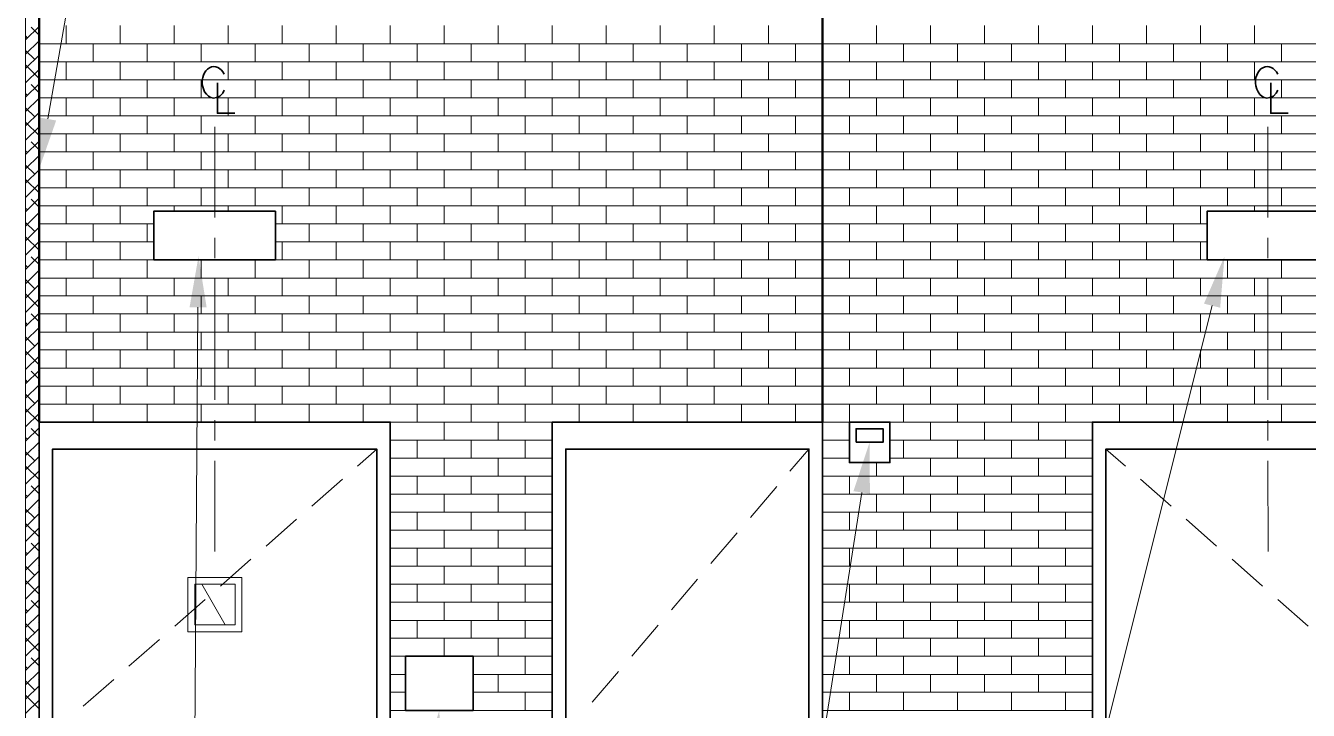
# Model space of a CAD drawing. Header units: inches. Extents: x 5 to 516, y -193 to 129.
# Drawn here: x 100.81 to 116.64, y -61.51 to -53.06 of the extents above; entities that cross this region are included whole.
import ezdxf

# ---------------------------------------------------------------- set-up
doc = ezdxf.new("R2010")
doc.units = ezdxf.units.IN
doc.header["$MEASUREMENT"] = 0
doc.layers.add('PDF4_Geometry', color=7, linetype='Continuous')
doc.layers.add('PDF4_Solid Fills', color=7, linetype='Continuous')

msp = doc.modelspace()

# ---------------------------------------------------------------- linework, layer by layer
at = {"layer": 'PDF4_Geometry', "lineweight": 15}
for points in [[(101.0820883, -54.2096474), (102.9287552, -43.6796469), (103.5654218, -43.6796469)], [(101.3087559, -53.2829844), (101.3087559, -53.0596511)], [(101.9754226, -53.2829844), (101.9754226, -53.0596511)], [(102.6420893, -53.2829844), (102.6420893, -53.0596511)], [(103.3087561, -53.2829844), (103.3087561, -53.0596511)], [(103.9754228, -53.2829844), (103.9754228, -53.0596511)], [(104.6420895, -53.2829844), (104.6420895, -53.0596511)], [(105.3087562, -53.2829844), (105.3087562, -53.0596511)], [(105.9754229, -53.2829844), (105.9754229, -53.0596511)], [(106.6420897, -53.2829844), (106.6420897, -53.0596511)], [(107.3087564, -53.2829844), (107.3087564, -53.0596511)], [(107.9754231, -53.2829844), (107.9754231, -53.0596511)], [(108.6420898, -53.2829844), (108.6420898, -53.0596511)], [(109.3087565, -53.2829844), (109.3087565, -53.0596511)], [(109.9754233, -53.2829844), (109.9754233, -53.0596511)], [(110.64209, -53.2829844), (110.64209, -53.0596511)], [(111.3087567, -53.2829844), (111.3087567, -53.0596511)], [(111.9754234, -53.2829844), (111.9754234, -53.0596511)], [(112.6420901, -53.2829844), (112.6420901, -53.0596511)], [(113.3087569, -53.2829844), (113.3087569, -53.0596511)], [(113.9754236, -53.2829844), (113.9754236, -53.0596511)], [(114.6420903, -53.2829844), (114.6420903, -53.0596511)], [(115.308757, -53.2829844), (115.308757, -53.0596511)], [(115.9754237, -53.2829844), (115.9754237, -53.0596511)], [(125.6454244, -53.2829844), (110.64209, -53.2829844), (100.9754225, -53.2829844)], [(101.6420893, -53.5063121), (101.6420893, -53.2829787)], [(102.308756, -53.5063121), (102.308756, -53.2829787)], [(102.9754227, -53.5063121), (102.9754227, -53.2829787)], [(103.6420894, -53.5063121), (103.6420894, -53.2829787)], [(104.3087561, -53.5063121), (104.3087561, -53.2829787)], [(104.9754229, -53.5063121), (104.9754229, -53.2829787)], [(105.6420896, -53.5063121), (105.6420896, -53.2829787)], [(106.3087563, -53.5063121), (106.3087563, -53.2829787)], [(106.975423, -53.5063121), (106.975423, -53.2829787)], [(107.6420897, -53.5063121), (107.6420897, -53.2829787)], [(108.3087565, -53.5063121), (108.3087565, -53.2829787)], [(108.9754232, -53.5063121), (108.9754232, -53.2829787)], [(109.6420899, -53.5063121), (109.6420899, -53.2829787)], [(110.3087566, -53.5063121), (110.3087566, -53.2829787)], [(110.9754233, -53.5063121), (110.9754233, -53.2829787)], [(111.6420901, -53.5063121), (111.6420901, -53.2829787)], [(112.3087568, -53.5063121), (112.3087568, -53.2829787)], [(112.9754235, -53.5063121), (112.9754235, -53.2829787)], [(113.6420902, -53.5063121), (113.6420902, -53.2829787)], [(114.3087569, -53.5063121), (114.3087569, -53.2829787)], [(114.9754237, -53.5063121), (114.9754237, -53.2829787)], [(115.6420904, -53.5063121), (115.6420904, -53.2829787)], [(116.3087571, -53.5063121), (116.3087571, -53.2829787)], [(125.6454244, -53.5063121), (110.64209, -53.5063121), (100.9754225, -53.5063121)], [(101.3087559, -53.7263167), (101.3087559, -53.5063167)], [(101.9754226, -53.7263167), (101.9754226, -53.5063167)], [(102.6420893, -53.7263167), (102.6420893, -53.5063167)], [(103.3087561, -53.7263167), (103.3087561, -53.5063167)], [(103.9754228, -53.7263167), (103.9754228, -53.5063167)], [(104.6420895, -53.7263167), (104.6420895, -53.5063167)], [(105.3087562, -53.7263167), (105.3087562, -53.5063167)], [(105.9754229, -53.7263167), (105.9754229, -53.5063167)], [(106.6420897, -53.7263167), (106.6420897, -53.5063167)], [(107.3087564, -53.7263167), (107.3087564, -53.5063167)], [(107.9754231, -53.7263167), (107.9754231, -53.5063167)], [(108.6420898, -53.7263167), (108.6420898, -53.5063167)], [(109.3087565, -53.7263167), (109.3087565, -53.5063167)], [(109.9754233, -53.7263167), (109.9754233, -53.5063167)], [(110.64209, -53.7263167), (110.64209, -53.5063167)], [(111.3087567, -53.7263167), (111.3087567, -53.5063167)], [(111.9754234, -53.7263167), (111.9754234, -53.5063167)], [(112.6420901, -53.7263167), (112.6420901, -53.5063167)], [(113.3087569, -53.7263167), (113.3087569, -53.5063167)], [(113.9754236, -53.7263167), (113.9754236, -53.5063167)], [(114.6420903, -53.7263167), (114.6420903, -53.5063167)], [(115.308757, -53.7263167), (115.308757, -53.5063167)], [(115.9754237, -53.7263167), (115.9754237, -53.5063167)], [(125.6454244, -53.7263167), (110.64209, -53.7263167), (100.9754225, -53.7263167)], [(101.6420893, -53.9496511), (101.6420893, -53.7263178)], [(102.308756, -53.9496511), (102.308756, -53.7263178)], [(102.9754227, -53.9496511), (102.9754227, -53.7263178)], [(103.6420894, -53.9496511), (103.6420894, -53.7263178)], [(104.3087561, -53.9496511), (104.3087561, -53.7263178)], [(104.9754229, -53.9496511), (104.9754229, -53.7263178)], [(105.6420896, -53.9496511), (105.6420896, -53.7263178)], [(106.3087563, -53.9496511), (106.3087563, -53.7263178)], [(106.975423, -53.9496511), (106.975423, -53.7263178)], [(107.6420897, -53.9496511), (107.6420897, -53.7263178)], [(108.3087565, -53.9496511), (108.3087565, -53.7263178)], [(108.9754232, -53.9496511), (108.9754232, -53.7263178)], [(109.6420899, -53.9496511), (109.6420899, -53.7263178)], [(110.3087566, -53.9496511), (110.3087566, -53.7263178)], [(110.9754233, -53.9496511), (110.9754233, -53.7263178)], [(111.6420901, -53.9496511), (111.6420901, -53.7263178)], [(112.3087568, -53.9496511), (112.3087568, -53.7263178)], [(112.9754235, -53.9496511), (112.9754235, -53.7263178)], [(113.6420902, -53.9496511), (113.6420902, -53.7263178)], [(114.3087569, -53.9496511), (114.3087569, -53.7263178)], [(114.9754237, -53.9496511), (114.9754237, -53.7263178)], [(115.6420904, -53.9496511), (115.6420904, -53.7263178)], [(116.3087571, -53.9496511), (116.3087571, -53.7263178)], [(125.6454244, -53.9496511), (110.64209, -53.9496511), (100.9754225, -53.9496511)], [(101.3087559, -54.1729788), (101.3087559, -53.9496454)], [(101.9754226, -54.1729788), (101.9754226, -53.9496454)], [(102.6420893, -54.1729788), (102.6420893, -53.9496454)], [(103.3087561, -54.1729788), (103.3087561, -53.9496454)], [(103.9754228, -54.1729788), (103.9754228, -53.9496454)], [(104.6420895, -54.1729788), (104.6420895, -53.9496454)], [(105.3087562, -54.1729788), (105.3087562, -53.9496454)], [(105.9754229, -54.1729788), (105.9754229, -53.9496454)], [(106.6420897, -54.1729788), (106.6420897, -53.9496454)], [(107.3087564, -54.1729788), (107.3087564, -53.9496454)], [(107.9754231, -54.1729788), (107.9754231, -53.9496454)], [(108.6420898, -54.1729788), (108.6420898, -53.9496454)], [(109.3087565, -54.1729788), (109.3087565, -53.9496454)], [(109.9754233, -54.1729788), (109.9754233, -53.9496454)], [(110.64209, -54.1729788), (110.64209, -53.9496454)], [(111.3087567, -54.1729788), (111.3087567, -53.9496454)], [(111.9754234, -54.1729788), (111.9754234, -53.9496454)], [(112.6420901, -54.1729788), (112.6420901, -53.9496454)], [(113.3087569, -54.1729788), (113.3087569, -53.9496454)], [(113.9754236, -54.1729788), (113.9754236, -53.9496454)], [(114.6420903, -54.1729788), (114.6420903, -53.9496454)], [(115.308757, -54.1729788), (115.308757, -53.9496454)], [(115.9754237, -54.1729788), (115.9754237, -53.9496454)], [(125.6454244, -54.1729788), (110.64209, -54.1729788), (100.9754225, -54.1729788)], [(101.6420893, -54.3929834), (101.6420893, -54.1729834)], [(102.308756, -54.3929834), (102.308756, -54.1729834)], [(102.9754227, -54.3929834), (102.9754227, -54.1729834)], [(103.6420894, -54.3929834), (103.6420894, -54.1729834)], [(104.3087561, -54.3929834), (104.3087561, -54.1729834)], [(104.9754229, -54.3929834), (104.9754229, -54.1729834)], [(105.6420896, -54.3929834), (105.6420896, -54.1729834)], [(106.3087563, -54.3929834), (106.3087563, -54.1729834)], [(106.975423, -54.3929834), (106.975423, -54.1729834)], [(107.6420897, -54.3929834), (107.6420897, -54.1729834)], [(108.3087565, -54.3929834), (108.3087565, -54.1729834)], [(108.9754232, -54.3929834), (108.9754232, -54.1729834)], [(109.6420899, -54.3929834), (109.6420899, -54.1729834)], [(110.3087566, -54.3929834), (110.3087566, -54.1729834)], [(110.9754233, -54.3929834), (110.9754233, -54.1729834)], [(111.6420901, -54.3929834), (111.6420901, -54.1729834)], [(112.3087568, -54.3929834), (112.3087568, -54.1729834)], [(112.9754235, -54.3929834), (112.9754235, -54.1729834)], [(113.6420902, -54.3929834), (113.6420902, -54.1729834)], [(114.3087569, -54.3929834), (114.3087569, -54.1729834)], [(114.9754237, -54.3929834), (114.9754237, -54.1729834)], [(115.6420904, -54.3929834), (115.6420904, -54.1729834)], [(116.3087571, -54.3929834), (116.3087571, -54.1729834)], [(125.6454244, -54.3929834), (110.64209, -54.3929834), (100.9754225, -54.3929834)], [(101.3087559, -54.6163179), (101.3087559, -54.3929845)], [(101.9754226, -54.6163179), (101.9754226, -54.3929845)], [(102.6420893, -54.6163179), (102.6420893, -54.3929845)], [(103.1420894, -54.3063135), (103.1420894, -55.4263136)], [(103.3087561, -54.6163179), (103.3087561, -54.3929845)], [(103.9754228, -54.6163179), (103.9754228, -54.3929845)], [(104.6420895, -54.6163179), (104.6420895, -54.3929845)], [(105.3087562, -54.6163179), (105.3087562, -54.3929845)], [(105.9754229, -54.6163179), (105.9754229, -54.3929845)], [(106.6420897, -54.6163179), (106.6420897, -54.3929845)], [(107.3087564, -54.6163179), (107.3087564, -54.3929845)], [(107.9754231, -54.6163179), (107.9754231, -54.3929845)], [(108.6420898, -54.6163179), (108.6420898, -54.3929845)], [(109.3087565, -54.6163179), (109.3087565, -54.3929845)], [(109.9754233, -54.6163179), (109.9754233, -54.3929845)], [(110.64209, -54.6163179), (110.64209, -54.3929845)], [(111.3087567, -54.6163179), (111.3087567, -54.3929845)], [(111.9754234, -54.6163179), (111.9754234, -54.3929845)], [(112.6420901, -54.6163179), (112.6420901, -54.3929845)], [(113.3087569, -54.6163179), (113.3087569, -54.3929845)], [(113.9754236, -54.6163179), (113.9754236, -54.3929845)], [(114.6420903, -54.6163179), (114.6420903, -54.3929845)], [(115.308757, -54.6163179), (115.308757, -54.3929845)], [(115.9754237, -54.6163179), (115.9754237, -54.3929845)], [(116.1420904, -54.3063135), (116.1420904, -55.4263136)], [(125.6454244, -54.6163179), (110.64209, -54.6163179), (100.9754225, -54.6163179)], [(101.6420893, -54.8396455), (101.6420893, -54.6163122)], [(102.308756, -54.8396455), (102.308756, -54.6163122)], [(102.9754227, -54.8396455), (102.9754227, -54.6163122)], [(103.6420894, -54.8396455), (103.6420894, -54.6163122)], [(104.3087561, -54.8396455), (104.3087561, -54.6163122)], [(104.9754229, -54.8396455), (104.9754229, -54.6163122)], [(105.6420896, -54.8396455), (105.6420896, -54.6163122)], [(106.3087563, -54.8396455), (106.3087563, -54.6163122)], [(106.975423, -54.8396455), (106.975423, -54.6163122)], [(107.6420897, -54.8396455), (107.6420897, -54.6163122)], [(108.3087565, -54.8396455), (108.3087565, -54.6163122)], [(108.9754232, -54.8396455), (108.9754232, -54.6163122)], [(109.6420899, -54.8396455), (109.6420899, -54.6163122)], [(110.3087566, -54.8396455), (110.3087566, -54.6163122)], [(110.9754233, -54.8396455), (110.9754233, -54.6163122)], [(111.6420901, -54.8396455), (111.6420901, -54.6163122)], [(112.3087568, -54.8396455), (112.3087568, -54.6163122)], [(112.9754235, -54.8396455), (112.9754235, -54.6163122)], [(113.6420902, -54.8396455), (113.6420902, -54.6163122)], [(114.3087569, -54.8396455), (114.3087569, -54.6163122)], [(114.9754237, -54.8396455), (114.9754237, -54.6163122)], [(115.6420904, -54.8396455), (115.6420904, -54.6163122)], [(116.3087571, -54.8396455), (116.3087571, -54.6163122)], [(125.6454244, -54.8396455), (110.64209, -54.8396455), (100.9754225, -54.8396455)], [(101.3087559, -55.0596501), (101.3087559, -54.8396501)], [(101.9754226, -55.0596501), (101.9754226, -54.8396501)], [(102.6420893, -55.0596501), (102.6420893, -54.8396501)], [(103.3087561, -55.0596501), (103.3087561, -54.8396501)], [(103.9754228, -55.0596501), (103.9754228, -54.8396501)], [(104.6420895, -55.0596501), (104.6420895, -54.8396501)], [(105.3087562, -55.0596501), (105.3087562, -54.8396501)], [(105.9754229, -55.0596501), (105.9754229, -54.8396501)], [(106.6420897, -55.0596501), (106.6420897, -54.8396501)], [(107.3087564, -55.0596501), (107.3087564, -54.8396501)], [(107.9754231, -55.0596501), (107.9754231, -54.8396501)], [(108.6420898, -55.0596501), (108.6420898, -54.8396501)], [(109.3087565, -55.0596501), (109.3087565, -54.8396501)], [(109.9754233, -55.0596501), (109.9754233, -54.8396501)], [(110.64209, -55.0596501), (110.64209, -54.8396501)], [(111.3087567, -55.0596501), (111.3087567, -54.8396501)], [(111.9754234, -55.0596501), (111.9754234, -54.8396501)], [(112.6420901, -55.0596501), (112.6420901, -54.8396501)], [(113.3087569, -55.0596501), (113.3087569, -54.8396501)], [(113.9754236, -55.0596501), (113.9754236, -54.8396501)], [(114.6420903, -55.0596501), (114.6420903, -54.8396501)], [(115.308757, -55.0596501), (115.308757, -54.8396501)], [(115.9754237, -55.0596501), (115.9754237, -54.8396501)], [(125.6454244, -55.0596501), (110.64209, -55.0596501), (100.9754225, -55.0596501)], [(101.6420893, -55.2829846), (101.6420893, -55.0596512)], [(102.308756, -55.2829846), (102.308756, -55.0596512)], [(102.9754227, -55.2829846), (102.9754227, -55.0596512)], [(103.6420894, -55.2829846), (103.6420894, -55.0596512)], [(104.3087561, -55.2829846), (104.3087561, -55.0596512)], [(104.9754229, -55.2829846), (104.9754229, -55.0596512)], [(105.6420896, -55.2829846), (105.6420896, -55.0596512)], [(106.3087563, -55.2829846), (106.3087563, -55.0596512)], [(106.975423, -55.2829846), (106.975423, -55.0596512)], [(107.6420897, -55.2829846), (107.6420897, -55.0596512)], [(108.3087565, -55.2829846), (108.3087565, -55.0596512)], [(108.9754232, -55.2829846), (108.9754232, -55.0596512)], [(109.6420899, -55.2829846), (109.6420899, -55.0596512)], [(110.3087566, -55.2829846), (110.3087566, -55.0596512)], [(110.9754233, -55.2829846), (110.9754233, -55.0596512)], [(111.6420901, -55.2829846), (111.6420901, -55.0596512)], [(112.3087568, -55.2829846), (112.3087568, -55.0596512)], [(112.9754235, -55.2829846), (112.9754235, -55.0596512)], [(113.6420902, -55.2829846), (113.6420902, -55.0596512)], [(114.3087569, -55.2829846), (114.3087569, -55.0596512)], [(114.9754237, -55.2829846), (114.9754237, -55.0596512)], [(115.6420904, -55.2829846), (115.6420904, -55.0596512)], [(116.3087571, -55.2829846), (116.3087571, -55.0596512)], [(125.6454244, -55.2829846), (110.64209, -55.2829846), (100.9754225, -55.2829846)], [(101.3087559, -55.5063122), (101.3087559, -55.2829789)], [(101.9754226, -55.5063122), (101.9754226, -55.2829789)], [(102.6420893, -55.346312), (102.6420893, -55.2829786)], [(103.3087561, -55.346312), (103.3087561, -55.2829786)], [(103.9754228, -55.5063122), (103.9754228, -55.2829789)], [(104.6420895, -55.5063122), (104.6420895, -55.2829789)], [(105.3087562, -55.5063122), (105.3087562, -55.2829789)], [(105.9754229, -55.5063122), (105.9754229, -55.2829789)], [(106.6420897, -55.5063122), (106.6420897, -55.2829789)], [(107.3087564, -55.5063122), (107.3087564, -55.2829789)], [(107.9754231, -55.5063122), (107.9754231, -55.2829789)], [(108.6420898, -55.5063122), (108.6420898, -55.2829789)], [(109.3087565, -55.5063122), (109.3087565, -55.2829789)], [(109.9754233, -55.5063122), (109.9754233, -55.2829789)], [(110.64209, -55.5063122), (110.64209, -55.2829789)], [(111.3087567, -55.5063122), (111.3087567, -55.2829789)], [(111.9754234, -55.5063122), (111.9754234, -55.2829789)], [(112.6420901, -55.5063122), (112.6420901, -55.2829789)], [(113.3087569, -55.5063122), (113.3087569, -55.2829789)], [(113.9754236, -55.5063122), (113.9754236, -55.2829789)], [(114.6420903, -55.5063122), (114.6420903, -55.2829789)], [(115.308757, -55.5063122), (115.308757, -55.2829789)], [(115.9754237, -55.346312), (115.9754237, -55.2829786)], [(100.9754225, -55.5063122), (102.3920893, -55.5063122)], [(101.6420893, -55.7263169), (101.6420893, -55.5063168)], [(102.308756, -55.7263169), (102.308756, -55.5063168)], [(103.8920894, -55.5063122), (110.64209, -55.5063122), (115.3920904, -55.5063122)], [(104.3087561, -55.7263169), (104.3087561, -55.5063168)], [(104.9754229, -55.7263169), (104.9754229, -55.5063168)], [(105.6420896, -55.7263169), (105.6420896, -55.5063168)], [(106.3087563, -55.7263169), (106.3087563, -55.5063168)], [(106.975423, -55.7263169), (106.975423, -55.5063168)], [(107.6420897, -55.7263169), (107.6420897, -55.5063168)], [(108.3087565, -55.7263169), (108.3087565, -55.5063168)], [(108.9754232, -55.7263169), (108.9754232, -55.5063168)], [(109.6420899, -55.7263169), (109.6420899, -55.5063168)], [(110.3087566, -55.7263169), (110.3087566, -55.5063168)], [(110.9754233, -55.7263169), (110.9754233, -55.5063168)], [(111.6420901, -55.7263169), (111.6420901, -55.5063168)], [(112.3087568, -55.7263169), (112.3087568, -55.5063168)], [(112.9754235, -55.7263169), (112.9754235, -55.5063168)], [(113.6420902, -55.7263169), (113.6420902, -55.5063168)], [(114.3087569, -55.7263169), (114.3087569, -55.5063168)], [(114.9754237, -55.7263169), (114.9754237, -55.5063168)], [(100.9754225, -55.7263169), (102.3920893, -55.7263169)], [(101.3087559, -55.9496513), (101.3087559, -55.726318)], [(101.9754226, -55.9496513), (101.9754226, -55.726318)], [(103.1420894, -55.6763155), (103.1420894, -55.9263155)], [(103.8920894, -55.7263169), (110.64209, -55.7263169), (115.3920904, -55.7263169)], [(103.9754228, -55.9496513), (103.9754228, -55.726318)], [(104.6420895, -55.9496513), (104.6420895, -55.726318)], [(105.3087562, -55.9496513), (105.3087562, -55.726318)], [(105.9754229, -55.9496513), (105.9754229, -55.726318)], [(106.6420897, -55.9496513), (106.6420897, -55.726318)], [(107.3087564, -55.9496513), (107.3087564, -55.726318)], [(107.9754231, -55.9496513), (107.9754231, -55.726318)], [(108.6420898, -55.9496513), (108.6420898, -55.726318)], [(109.3087565, -55.9496513), (109.3087565, -55.726318)], [(109.9754233, -55.9496513), (109.9754233, -55.726318)], [(110.64209, -55.9496513), (110.64209, -55.726318)], [(111.3087567, -55.9496513), (111.3087567, -55.726318)], [(111.9754234, -55.9496513), (111.9754234, -55.726318)], [(112.6420901, -55.9496513), (112.6420901, -55.726318)], [(113.3087569, -55.9496513), (113.3087569, -55.726318)], [(113.9754236, -55.9496513), (113.9754236, -55.726318)], [(114.6420903, -55.9496513), (114.6420903, -55.726318)], [(115.308757, -55.9496513), (115.308757, -55.726318)], [(116.1420904, -55.6763155), (116.1420904, -55.9263155)], [(100.9754225, -55.9496513), (102.3920893, -55.9496513)], [(101.6420893, -56.172979), (101.6420893, -55.9496456)], [(102.308756, -56.172979), (102.308756, -55.9496456)], [(102.9754227, -56.172979), (102.9754227, -55.9496456)], [(103.6420894, -56.172979), (103.6420894, -55.9496456)], [(103.8920894, -55.9496513), (110.64209, -55.9496513), (115.3920904, -55.9496513)], [(104.3087561, -56.172979), (104.3087561, -55.9496456)], [(104.9754229, -56.172979), (104.9754229, -55.9496456)], [(105.6420896, -56.172979), (105.6420896, -55.9496456)], [(106.3087563, -56.172979), (106.3087563, -55.9496456)], [(106.975423, -56.172979), (106.975423, -55.9496456)], [(107.6420897, -56.172979), (107.6420897, -55.9496456)], [(108.3087565, -56.172979), (108.3087565, -55.9496456)], [(108.9754232, -56.172979), (108.9754232, -55.9496456)], [(109.6420899, -56.172979), (109.6420899, -55.9496456)], [(110.3087566, -56.172979), (110.3087566, -55.9496456)], [(110.9754233, -56.172979), (110.9754233, -55.9496456)], [(111.6420901, -56.172979), (111.6420901, -55.9496456)], [(112.3087568, -56.172979), (112.3087568, -55.9496456)], [(112.9754235, -56.172979), (112.9754235, -55.9496456)], [(113.6420902, -56.172979), (113.6420902, -55.9496456)], [(114.3087569, -56.172979), (114.3087569, -55.9496456)], [(114.9754237, -56.172979), (114.9754237, -55.9496456)], [(115.6420904, -56.172979), (115.6420904, -55.9496456)], [(116.3087571, -56.172979), (116.3087571, -55.9496456)], [(125.6454244, -56.172979), (110.64209, -56.172979), (100.9754225, -56.172979)], [(101.3087559, -56.3929836), (101.3087559, -56.1729836)], [(101.9754226, -56.3929836), (101.9754226, -56.1729836)], [(102.6420893, -56.3929836), (102.6420893, -56.1729836)], [(103.1420894, -56.1763155), (103.1420894, -57.6763157)], [(103.3087561, -56.3929836), (103.3087561, -56.1729836)], [(103.9754228, -56.3929836), (103.9754228, -56.1729836)], [(104.6420895, -56.3929836), (104.6420895, -56.1729836)], [(105.3087562, -56.3929836), (105.3087562, -56.1729836)], [(105.9754229, -56.3929836), (105.9754229, -56.1729836)], [(106.6420897, -56.3929836), (106.6420897, -56.1729836)], [(107.3087564, -56.3929836), (107.3087564, -56.1729836)], [(107.9754231, -56.3929836), (107.9754231, -56.1729836)], [(108.6420898, -56.3929836), (108.6420898, -56.1729836)], [(109.3087565, -56.3929836), (109.3087565, -56.1729836)], [(109.9754233, -56.3929836), (109.9754233, -56.1729836)], [(110.64209, -56.3929836), (110.64209, -56.1729836)], [(111.3087567, -56.3929836), (111.3087567, -56.1729836)], [(111.9754234, -56.3929836), (111.9754234, -56.1729836)], [(112.6420901, -56.3929836), (112.6420901, -56.1729836)], [(113.3087569, -56.3929836), (113.3087569, -56.1729836)], [(113.9754236, -56.3929836), (113.9754236, -56.1729836)], [(114.6420903, -56.3929836), (114.6420903, -56.1729836)], [(115.308757, -56.3929836), (115.308757, -56.1729836)], [(115.9754237, -56.3929836), (115.9754237, -56.1729836)], [(116.1420904, -56.1763155), (116.1420904, -57.6763157)], [(125.6454244, -56.3929836), (110.64209, -56.3929836), (100.9754225, -56.3929836)], [(101.6420893, -56.616318), (101.6420893, -56.3929847)], [(102.308756, -56.616318), (102.308756, -56.3929847)], [(102.9754227, -56.616318), (102.9754227, -56.3929847)], [(103.6420894, -56.616318), (103.6420894, -56.3929847)], [(104.3087561, -56.616318), (104.3087561, -56.3929847)], [(104.9754229, -56.616318), (104.9754229, -56.3929847)], [(105.6420896, -56.616318), (105.6420896, -56.3929847)], [(106.3087563, -56.616318), (106.3087563, -56.3929847)], [(106.975423, -56.616318), (106.975423, -56.3929847)], [(107.6420897, -56.616318), (107.6420897, -56.3929847)], [(108.3087565, -56.616318), (108.3087565, -56.3929847)], [(108.9754232, -56.616318), (108.9754232, -56.3929847)], [(109.6420899, -56.616318), (109.6420899, -56.3929847)], [(110.3087566, -56.616318), (110.3087566, -56.3929847)], [(110.9754233, -56.616318), (110.9754233, -56.3929847)], [(111.6420901, -56.616318), (111.6420901, -56.3929847)], [(115.4520913, -56.5129787), (112.9254244, -66.6096465), (112.2587577, -66.6096465)], [(112.3087568, -56.616318), (112.3087568, -56.3929847)], [(112.9754235, -56.616318), (112.9754235, -56.3929847)], [(113.6420902, -56.616318), (113.6420902, -56.3929847)], [(114.3087569, -56.616318), (114.3087569, -56.3929847)], [(114.9754237, -56.616318), (114.9754237, -56.3929847)], [(115.6420904, -56.616318), (115.6420904, -56.3929847)], [(116.3087571, -56.616318), (116.3087571, -56.3929847)], [(125.6454244, -56.616318), (110.64209, -56.616318), (100.9754225, -56.616318)], [(101.3087559, -56.8396457), (101.3087559, -56.6163123)], [(101.9754226, -56.8396457), (101.9754226, -56.6163123)], [(102.9354243, -56.5329847), (102.8654243, -66.6096524), (102.1987576, -66.6096524)], [(102.6420893, -56.8396457), (102.6420893, -56.6163123)], [(103.3087561, -56.8396457), (103.3087561, -56.6163123)], [(103.9754228, -56.8396457), (103.9754228, -56.6163123)], [(104.6420895, -56.8396457), (104.6420895, -56.6163123)], [(105.3087562, -56.8396457), (105.3087562, -56.6163123)], [(105.9754229, -56.8396457), (105.9754229, -56.6163123)], [(106.6420897, -56.8396457), (106.6420897, -56.6163123)], [(107.3087564, -56.8396457), (107.3087564, -56.6163123)], [(107.9754231, -56.8396457), (107.9754231, -56.6163123)], [(108.6420898, -56.8396457), (108.6420898, -56.6163123)], [(109.3087565, -56.8396457), (109.3087565, -56.6163123)], [(109.9754233, -56.8396457), (109.9754233, -56.6163123)], [(110.64209, -56.8396457), (110.64209, -56.6163123)], [(111.3087567, -56.8396457), (111.3087567, -56.6163123)], [(111.9754234, -56.8396457), (111.9754234, -56.6163123)], [(112.6420901, -56.8396457), (112.6420901, -56.6163123)], [(113.3087569, -56.8396457), (113.3087569, -56.6163123)], [(113.9754236, -56.8396457), (113.9754236, -56.6163123)], [(114.6420903, -56.8396457), (114.6420903, -56.6163123)], [(115.308757, -56.8396457), (115.308757, -56.6163123)], [(115.9754237, -56.8396457), (115.9754237, -56.6163123)], [(125.6454244, -56.8396457), (110.64209, -56.8396457), (100.9754225, -56.8396457)], [(101.6420893, -57.0596503), (101.6420893, -56.8396503)], [(102.308756, -57.0596503), (102.308756, -56.8396503)], [(102.9754227, -57.0596503), (102.9754227, -56.8396503)], [(103.6420894, -57.0596503), (103.6420894, -56.8396503)], [(104.3087561, -57.0596503), (104.3087561, -56.8396503)], [(104.9754229, -57.0596503), (104.9754229, -56.8396503)], [(105.6420896, -57.0596503), (105.6420896, -56.8396503)], [(106.3087563, -57.0596503), (106.3087563, -56.8396503)], [(106.975423, -57.0596503), (106.975423, -56.8396503)], [(107.6420897, -57.0596503), (107.6420897, -56.8396503)], [(108.3087565, -57.0596503), (108.3087565, -56.8396503)], [(108.9754232, -57.0596503), (108.9754232, -56.8396503)], [(109.6420899, -57.0596503), (109.6420899, -56.8396503)], [(110.3087566, -57.0596503), (110.3087566, -56.8396503)], [(110.9754233, -57.0596503), (110.9754233, -56.8396503)], [(111.6420901, -57.0596503), (111.6420901, -56.8396503)], [(112.3087568, -57.0596503), (112.3087568, -56.8396503)], [(112.9754235, -57.0596503), (112.9754235, -56.8396503)], [(113.6420902, -57.0596503), (113.6420902, -56.8396503)], [(114.3087569, -57.0596503), (114.3087569, -56.8396503)], [(114.9754237, -57.0596503), (114.9754237, -56.8396503)], [(115.6420904, -57.0596503), (115.6420904, -56.8396503)], [(116.3087571, -57.0596503), (116.3087571, -56.8396503)], [(125.6454244, -57.0596503), (110.64209, -57.0596503), (100.9754225, -57.0596503)], [(101.3087559, -57.2829847), (101.3087559, -57.0596514)], [(101.9754226, -57.2829847), (101.9754226, -57.0596514)], [(102.6420893, -57.2829847), (102.6420893, -57.0596514)], [(103.3087561, -57.2829847), (103.3087561, -57.0596514)], [(103.9754228, -57.2829847), (103.9754228, -57.0596514)], [(104.6420895, -57.2829847), (104.6420895, -57.0596514)], [(105.3087562, -57.2829847), (105.3087562, -57.0596514)], [(105.9754229, -57.2829847), (105.9754229, -57.0596514)], [(106.6420897, -57.2829847), (106.6420897, -57.0596514)], [(107.3087564, -57.2829847), (107.3087564, -57.0596514)], [(107.9754231, -57.2829847), (107.9754231, -57.0596514)], [(108.6420898, -57.2829847), (108.6420898, -57.0596514)], [(109.3087565, -57.2829847), (109.3087565, -57.0596514)], [(109.9754233, -57.2829847), (109.9754233, -57.0596514)], [(110.64209, -57.2829847), (110.64209, -57.0596514)], [(111.3087567, -57.2829847), (111.3087567, -57.0596514)], [(111.9754234, -57.2829847), (111.9754234, -57.0596514)], [(112.6420901, -57.2829847), (112.6420901, -57.0596514)], [(113.3087569, -57.2829847), (113.3087569, -57.0596514)], [(113.9754236, -57.2829847), (113.9754236, -57.0596514)], [(114.6420903, -57.2829847), (114.6420903, -57.0596514)], [(115.308757, -57.2829847), (115.308757, -57.0596514)], [(115.9754237, -57.2829847), (115.9754237, -57.0596514)], [(125.6454244, -57.2829847), (110.64209, -57.2829847), (100.9754225, -57.2829847)], [(101.6420893, -57.5063124), (101.6420893, -57.282979)], [(102.308756, -57.5063124), (102.308756, -57.282979)], [(102.9754227, -57.5063124), (102.9754227, -57.282979)], [(103.6420894, -57.5063124), (103.6420894, -57.282979)], [(104.3087561, -57.5063124), (104.3087561, -57.282979)], [(104.9754229, -57.5063124), (104.9754229, -57.282979)], [(105.6420896, -57.5063124), (105.6420896, -57.282979)], [(106.3087563, -57.5063124), (106.3087563, -57.282979)], [(106.975423, -57.5063124), (106.975423, -57.282979)], [(107.6420897, -57.5063124), (107.6420897, -57.282979)], [(108.3087565, -57.5063124), (108.3087565, -57.282979)], [(108.9754232, -57.5063124), (108.9754232, -57.282979)], [(109.6420899, -57.5063124), (109.6420899, -57.282979)], [(110.3087566, -57.5063124), (110.3087566, -57.282979)], [(110.9754233, -57.5063124), (110.9754233, -57.282979)], [(111.6420901, -57.5063124), (111.6420901, -57.282979)], [(112.3087568, -57.5063124), (112.3087568, -57.282979)], [(112.9754235, -57.5063124), (112.9754235, -57.282979)], [(113.6420902, -57.5063124), (113.6420902, -57.282979)], [(114.3087569, -57.5063124), (114.3087569, -57.282979)], [(114.9754237, -57.5063124), (114.9754237, -57.282979)], [(115.6420904, -57.5063124), (115.6420904, -57.282979)], [(116.3087571, -57.5063124), (116.3087571, -57.282979)], [(125.6454244, -57.5063124), (110.64209, -57.5063124), (100.9754225, -57.5063124)], [(101.3087559, -57.7296468), (101.3087559, -57.5063135)], [(101.9754226, -57.7296468), (101.9754226, -57.5063135)], [(102.6420893, -57.7296468), (102.6420893, -57.5063135)], [(103.3087561, -57.7296468), (103.3087561, -57.5063135)], [(103.9754228, -57.7296468), (103.9754228, -57.5063135)], [(104.6420895, -57.7296468), (104.6420895, -57.5063135)], [(105.3087562, -57.7296468), (105.3087562, -57.5063135)], [(105.9754229, -57.7296468), (105.9754229, -57.5063135)], [(106.6420897, -57.7296468), (106.6420897, -57.5063135)], [(107.3087564, -57.7296468), (107.3087564, -57.5063135)], [(107.9754231, -57.7296468), (107.9754231, -57.5063135)], [(108.6420898, -57.7296468), (108.6420898, -57.5063135)], [(109.3087565, -57.7296468), (109.3087565, -57.5063135)], [(109.9754233, -57.7296468), (109.9754233, -57.5063135)], [(110.64209, -57.7296468), (110.64209, -57.5063135)], [(111.3087567, -57.7296468), (111.3087567, -57.5063135)], [(111.9754234, -57.7296468), (111.9754234, -57.5063135)], [(112.6420901, -57.7296468), (112.6420901, -57.5063135)], [(113.3087569, -57.7296468), (113.3087569, -57.5063135)], [(113.9754236, -57.7296468), (113.9754236, -57.5063135)], [(114.6420903, -57.7296468), (114.6420903, -57.5063135)], [(115.308757, -57.7296468), (115.308757, -57.5063135)], [(115.9754237, -57.7296468), (115.9754237, -57.5063135)], [(125.6454244, -57.7296468), (110.64209, -57.7296468), (100.9754225, -57.7296468)], [(101.6420893, -57.9496515), (101.6420893, -57.7296514)], [(102.308756, -57.9496515), (102.308756, -57.7296514)], [(102.9754227, -57.9496515), (102.9754227, -57.7296514)], [(103.6420894, -57.9496515), (103.6420894, -57.7296514)], [(104.3087561, -57.9496515), (104.3087561, -57.7296514)], [(104.9754229, -57.9496515), (104.9754229, -57.7296514)], [(105.6420896, -57.9496515), (105.6420896, -57.7296514)], [(106.3087563, -57.9496515), (106.3087563, -57.7296514)], [(106.975423, -57.9496515), (106.975423, -57.7296514)], [(107.6420897, -57.9496515), (107.6420897, -57.7296514)], [(108.3087565, -57.9496515), (108.3087565, -57.7296514)], [(108.9754232, -57.9496515), (108.9754232, -57.7296514)], [(109.6420899, -57.9496515), (109.6420899, -57.7296514)], [(110.3087566, -57.9496515), (110.3087566, -57.7296514)], [(110.9754233, -57.9496515), (110.9754233, -57.7296514)], [(111.6420901, -57.9496515), (111.6420901, -57.7296514)], [(112.3087568, -57.9496515), (112.3087568, -57.7296514)], [(112.9754235, -57.9496515), (112.9754235, -57.7296514)], [(113.6420902, -57.9496515), (113.6420902, -57.7296514)], [(114.3087569, -57.9496515), (114.3087569, -57.7296514)], [(114.9754237, -57.9496515), (114.9754237, -57.7296514)], [(115.6420904, -57.9496515), (115.6420904, -57.7296514)], [(116.3087571, -57.9496515), (116.3087571, -57.7296514)], [(103.1420894, -57.9263157), (103.1420894, -58.1763157)], [(116.1420904, -57.9263157), (116.1420904, -58.1763157)], [(125.6454244, -57.9496515), (110.64209, -57.9496515), (100.9754225, -57.9496515)], [(101.3087559, -57.9496515), (101.3087559, -57.9463181)], [(101.9754226, -57.9496515), (101.9754226, -57.9463181)], [(102.6420893, -57.9496515), (102.6420893, -57.9463181)], [(103.3087561, -57.9496515), (103.3087561, -57.9463181)], [(103.9754228, -57.9496515), (103.9754228, -57.9463181)], [(104.6420895, -57.9496515), (104.6420895, -57.9463181)], [(105.3087562, -57.9496515), (105.3087562, -57.9463181)], [(105.9754229, -58.1729791), (105.9754229, -57.9496458)], [(106.6420897, -58.1729791), (106.6420897, -57.9496458)], [(107.3087564, -57.9496515), (107.3087564, -57.9463181)], [(107.9754231, -57.9496515), (107.9754231, -57.9463181)], [(108.6420898, -57.9496515), (108.6420898, -57.9463181)], [(109.3087565, -57.9496515), (109.3087565, -57.9463181)], [(109.9754233, -57.9496515), (109.9754233, -57.9463181)], [(110.64209, -57.9496515), (110.64209, -57.9463181)], [(111.3087567, -57.9496515), (111.3087567, -57.9463181)], [(111.4754234, -58.1729791), (113.9754236, -58.1729791), (113.9754236, -57.9496458)], [(111.9754234, -58.1729791), (111.9754234, -57.9496458)], [(112.6420901, -58.1729791), (112.6420901, -57.9496458)], [(113.3087569, -58.1729791), (113.3087569, -57.9496458)], [(114.6420903, -57.9496515), (114.6420903, -57.9463181)], [(115.308757, -57.9496515), (115.308757, -57.9463181)], [(115.9754237, -57.9496515), (115.9754237, -57.9463181)], [(105.3087562, -58.1729791), (107.3087564, -58.1729791)], [(105.6420896, -58.3963136), (105.6420896, -58.1729802)], [(106.3087563, -58.3963136), (106.3087563, -58.1729802)], [(106.975423, -58.3963136), (106.975423, -58.1729802)], [(110.64209, -58.1729791), (110.9754233, -58.1729791)], [(111.6420901, -58.3963136), (111.6420901, -58.1729802)], [(112.3087568, -58.3963136), (112.3087568, -58.1729802)], [(112.9754235, -58.3963136), (112.9754235, -58.1729802)], [(113.6420902, -58.3963136), (113.6420902, -58.1729802)], [(105.1420895, -58.2829848), (104.9054228, -58.4929848)], [(105.3087562, -58.3963136), (107.3087564, -58.3963136)], [(105.9754229, -58.6163182), (105.9754229, -58.3963182)], [(106.6420897, -58.6163182), (106.6420897, -58.3963182)], [(107.4754231, -65.2863152), (107.4754231, -58.2863146), (110.4754233, -58.2863146), (110.4754233, -65.2863152)], [(110.4754233, -58.2829848), (110.2420899, -58.5563182)], [(110.64209, -58.3963136), (110.9754233, -58.3963136)], [(110.64209, -58.6163182), (113.9754236, -58.6163182), (113.9754236, -58.3963182)], [(111.4754234, -58.3963136), (113.9754236, -58.3963136)], [(111.9754234, -58.6163182), (111.9754234, -58.3963182)], [(112.6420901, -58.6163182), (112.6420901, -58.3963182)], [(113.3087569, -58.6163182), (113.3087569, -58.3963182)], [(114.1420903, -58.2829848), (114.3820903, -58.4929848)], [(103.1420894, -58.4263157), (103.1420894, -59.5463158)], [(111.3087567, -58.6163182), (111.3087567, -58.4496515)], [(116.1420904, -58.4263157), (116.1454237, -59.5463158)], [(104.7187564, -58.6563166), (104.3420897, -58.9863166)], [(105.3087562, -58.6163182), (107.3087564, -58.6163182)], [(105.6420896, -58.8396458), (105.6420896, -58.6163125)], [(106.3087563, -58.8396458), (106.3087563, -58.6163125)], [(106.975423, -58.8396458), (106.975423, -58.6163125)], [(110.9754233, -58.8396458), (110.9754233, -58.6163125)], [(111.6420901, -58.8396458), (111.6420901, -58.6163125)], [(112.3087568, -58.8396458), (112.3087568, -58.6163125)], [(112.9754235, -58.8396458), (112.9754235, -58.6163125)], [(113.6420902, -58.8396458), (113.6420902, -58.6163125)], [(114.5687565, -58.6563166), (114.9454232, -58.9863166)], [(105.3087562, -58.8396458), (107.3087564, -58.8396458)], [(105.9754229, -59.0629803), (105.9754229, -58.8396469)], [(106.6420897, -59.0629803), (106.6420897, -58.8396469)], [(111.1287572, -58.8196466), (109.9054238, -66.6096473), (109.2387571, -66.6096473)], [(110.0787558, -58.7463163), (109.7554224, -59.1263163)], [(110.64209, -58.8396458), (113.9754236, -58.8396458)], [(110.64209, -59.0629803), (113.9754236, -59.0629803), (113.9754236, -58.8396469)], [(111.3087567, -59.0629803), (111.3087567, -58.8396469)], [(111.9754234, -59.0629803), (111.9754234, -58.8396469)], [(112.6420901, -59.0629803), (112.6420901, -58.8396469)], [(113.3087569, -59.0629803), (113.3087569, -58.8396469)], [(104.152089, -59.1496502), (103.7754223, -59.4796502)], [(105.3087562, -59.0629803), (107.3087564, -59.0629803)], [(105.6420896, -59.2829849), (105.6420896, -59.0629849)], [(106.3087563, -59.2829849), (106.3087563, -59.0629849)], [(106.975423, -59.2829849), (106.975423, -59.0629849)], [(110.9754233, -59.2829849), (110.9754233, -59.0629849)], [(111.6420901, -59.2829849), (111.6420901, -59.0629849)], [(112.3087568, -59.2829849), (112.3087568, -59.0629849)], [(112.9754235, -59.2829849), (112.9754235, -59.0629849)], [(113.6420902, -59.2829849), (113.6420902, -59.0629849)], [(115.1320907, -59.1496502), (115.5087574, -59.4796502)], [(105.3087562, -59.2829849), (107.3087564, -59.2829849)], [(105.9754229, -59.5063126), (105.9754229, -59.2829792)], [(106.6420897, -59.5063126), (106.6420897, -59.2829792)], [(109.5920885, -59.3163169), (109.2654218, -59.6963169)], [(110.64209, -59.5063126), (113.9754236, -59.5063126), (113.9754236, -59.2829792)], [(110.64209, -59.2829849), (113.9754236, -59.2829849)], [(111.3087567, -59.5063126), (111.3087567, -59.2829792)], [(111.9754234, -59.5063126), (111.9754234, -59.2829792)], [(112.6420901, -59.5063126), (112.6420901, -59.2829792)], [(113.3087569, -59.5063126), (113.3087569, -59.2829792)], [(105.3087562, -59.5063126), (107.3087564, -59.5063126)], [(105.6420896, -59.729647), (105.6420896, -59.5063136)], [(106.3087563, -59.729647), (106.3087563, -59.5063136)], [(106.975423, -59.729647), (106.975423, -59.5063136)], [(110.9754233, -59.729647), (110.9754233, -59.5063136)], [(111.6420901, -59.729647), (111.6420901, -59.5063136)], [(112.3087568, -59.729647), (112.3087568, -59.5063136)], [(112.9754235, -59.729647), (112.9754235, -59.5063136)], [(113.6420902, -59.729647), (113.6420902, -59.5063136)], [(103.5887549, -59.6429838), (103.2120882, -59.9729839)], [(115.6987581, -59.6429838), (116.0754248, -59.9729839)], [(105.3087562, -59.729647), (107.3087564, -59.729647)], [(105.9754229, -59.9496516), (105.9754229, -59.7296516)], [(106.6420897, -59.9496516), (106.6420897, -59.7296516)], [(110.64209, -59.729647), (113.9754236, -59.729647)], [(110.64209, -59.9496516), (113.9754236, -59.9496516), (113.9754236, -59.7296516)], [(111.3087567, -59.9496516), (111.3087567, -59.7296516)], [(111.9754234, -59.9496516), (111.9754234, -59.7296516)], [(112.6420901, -59.9496516), (112.6420901, -59.7296516)], [(113.3087569, -59.9496516), (113.3087569, -59.7296516)], [(102.8954225, -60.452985), (102.8954225, -59.9496516), (103.3954226, -59.9496516), (103.3954226, -60.452985)], [(105.3087562, -59.9496516), (107.3087564, -59.9496516)], [(105.6420896, -60.1729793), (105.6420896, -59.9496459)], [(106.3087563, -60.1729793), (106.3087563, -59.9496459)], [(106.975423, -60.1729793), (106.975423, -59.9496459)], [(109.1020915, -59.8863175), (108.7787581, -60.2663175)], [(110.9754233, -60.1729793), (110.9754233, -59.9496459)], [(111.6420901, -60.1729793), (111.6420901, -59.9496459)], [(112.3087568, -60.1729793), (112.3087568, -59.9496459)], [(112.9754235, -60.1729793), (112.9754235, -59.9496459)], [(113.6420902, -60.1729793), (113.6420902, -59.9496459)], [(103.0254241, -60.1396473), (102.6487574, -60.466314)], [(116.2620923, -60.1396473), (116.638759, -60.466314)], [(105.3087562, -60.1729793), (107.3087564, -60.1729793)], [(105.9754229, -60.3963137), (105.9754229, -60.1729804)], [(106.6420897, -60.3963137), (106.6420897, -60.1729804)], [(110.64209, -60.1729793), (113.9754236, -60.1729793)], [(110.64209, -60.3963137), (113.9754236, -60.3963137), (113.9754236, -60.1729804)], [(111.3087567, -60.3963137), (111.3087567, -60.1729804)], [(111.9754234, -60.3963137), (111.9754234, -60.1729804)], [(112.6420901, -60.3963137), (112.6420901, -60.1729804)], [(113.3087569, -60.3963137), (113.3087569, -60.1729804)], [(103.3954226, -60.4529815), (102.8954225, -60.4529815)], [(105.3087562, -60.3963137), (107.3087564, -60.3963137)], [(105.6420896, -60.6163183), (105.6420896, -60.3963183)], [(106.3087563, -60.6163183), (106.3087563, -60.3963183)], [(106.975423, -60.6163183), (106.975423, -60.3963183)], [(108.6154242, -60.4563113), (108.2887575, -60.8363113)], [(110.9754233, -60.6163183), (110.9754233, -60.3963183)], [(111.6420901, -60.6163183), (111.6420901, -60.3963183)], [(112.3087568, -60.6163183), (112.3087568, -60.3963183)], [(112.9754235, -60.6163183), (112.9754235, -60.3963183)], [(113.6420902, -60.6163183), (113.6420902, -60.3963183)], [(102.4587567, -60.6329809), (102.08209, -60.962981)], [(105.3087562, -60.6163183), (107.3087564, -60.6163183)], [(105.9754229, -60.839646), (105.9754229, -60.6163126)], [(106.6420897, -60.839646), (106.6420897, -60.6163126)], [(110.64209, -60.839646), (113.9754236, -60.839646), (113.9754236, -60.6163126)], [(110.64209, -60.6163183), (113.9754236, -60.6163183)], [(111.3087567, -60.839646), (111.3087567, -60.6163126)], [(111.9754234, -60.839646), (111.9754234, -60.6163126)], [(112.6420901, -60.839646), (112.6420901, -60.6163126)], [(113.3087569, -60.839646), (113.3087569, -60.6163126)], [(105.3087562, -60.839646), (105.4987562, -60.839646)], [(106.3320887, -60.839646), (107.3087554, -60.839646)], [(106.975423, -61.0629804), (106.975423, -60.8396471)], [(110.9754233, -61.0629804), (110.9754233, -60.8396471)], [(111.6420901, -61.0629804), (111.6420901, -60.8396471)], [(112.3087568, -61.0629804), (112.3087568, -60.8396471)], [(112.9754235, -61.0629804), (112.9754235, -60.8396471)], [(113.6420902, -61.0629804), (113.6420902, -60.8396471)], [(105.3087562, -61.0629804), (105.4987562, -61.0629804)], [(106.3320887, -61.0629804), (107.3087554, -61.0629804)], [(106.6420897, -61.2829851), (106.6420897, -61.062985)], [(108.1254238, -61.0263119), (107.8020904, -61.4063119)], [(110.64209, -61.0629804), (113.9754236, -61.0629804)], [(110.64209, -61.2829851), (113.9754236, -61.2829851), (113.9754236, -61.062985)], [(111.3087567, -61.2829851), (111.3087567, -61.062985)], [(111.9754234, -61.2829851), (111.9754234, -61.062985)], [(112.6420901, -61.2829851), (112.6420901, -61.062985)], [(113.3087569, -61.2829851), (113.3087569, -61.062985)], [(101.8954225, -61.1263146), (101.5187558, -61.4563146)], [(105.3087562, -61.2829851), (105.4987562, -61.2829851)], [(106.3320887, -61.2829851), (107.3087554, -61.2829851)], [(106.975423, -61.5063127), (106.975423, -61.2829794)], [(110.9754233, -61.5063127), (110.9754233, -61.2829794)], [(111.6420901, -61.5063127), (111.6420901, -61.2829794)], [(112.3087568, -61.5063127), (112.3087568, -61.2829794)], [(112.9754235, -61.5063127), (112.9754235, -61.2829794)], [(113.6420902, -61.5063127), (113.6420902, -61.2829794)], [(105.3087562, -61.5063127), (105.4987562, -61.5063127)], [(106.3320887, -61.5063127), (107.3087554, -61.5063127)], [(110.64209, -61.5063127), (113.9754236, -61.5063127)]]:
    msp.add_lwpolyline(points, dxfattribs=at)
at = {"layer": 'PDF4_Geometry', "lineweight": 35}
for points in [[(105.3087562, -65.2863152), (105.3087562, -57.949648), (100.9754225, -57.949648), (100.9754225, -65.2863152), (100.9754225, -46.9696464)], [(103.1754214, -53.7663151), (103.1754214, -54.1396484), (103.3887547, -54.1396484)], [(116.1754224, -53.7663151), (116.1754224, -54.1396484), (116.3920891, -54.1396484)], [(103.2054214, -53.929646), (103.242088, -53.8929793), (103.2587547, -53.8563126)], [(116.208759, -53.929646), (116.2420923, -53.8929793), (116.2620923, -53.8563126)], [(110.64209, -65.2863152), (110.64209, -57.949648), (107.3087564, -57.949648), (107.3087564, -65.2863152)], [(113.9754236, -65.2863152), (113.9754236, -57.949648), (118.3120905, -57.949648), (118.3120905, -65.2863152)], [(105.1420895, -65.2863152), (105.1420895, -58.2829814), (101.1420892, -58.2829814), (101.1420892, -65.2863152)], [(110.4754233, -65.2863152), (110.4754233, -58.2829814), (107.4754231, -58.2829814), (107.4754231, -65.2863152)], [(114.1420903, -65.2863152), (114.1420903, -58.2829814), (118.1454238, -58.2829814), (118.1454238, -65.2863152)]]:
    msp.add_lwpolyline(points, dxfattribs=at)
at = {"layer": 'PDF4_Geometry', "lineweight": 50}
for points in [[(100.9754225, -57.9496515), (100.9754225, -46.9696506)], [(110.64209, -57.9496515), (110.64209, -46.9696506)]]:
    msp.add_lwpolyline(points, dxfattribs=at)
at = {"layer": 'PDF4_Geometry', "lineweight": 15}
for points in [[(100.9754225, -64.7863186), (100.9754225, -47.0329839), (100.8087559, -47.0329839), (100.8087559, -64.7863186)], [(102.8120892, -60.5363183), (102.8120892, -59.8663183), (103.4787559, -59.8663183), (103.4787559, -60.5363183)]]:
    msp.add_lwpolyline(points, close=True, dxfattribs=at)
at = {"layer": 'PDF4_Geometry', "color": 8, "lineweight": 15, "true_color": 0x808080}
for points in [[(100.8320882, -53.2129839), (100.8087549, -53.1863172)], [(100.8087559, -53.2363129), (100.9754225, -53.0696462)], [(100.9754225, -53.1763153), (100.8787559, -53.0796486)], [(100.8087559, -53.4129825), (100.9754225, -53.2463159)], [(100.9754225, -53.352985), (100.9654225, -53.342985)], [(100.922088, -53.4763167), (100.8087546, -53.3663167)], [(100.8087559, -53.5896454), (100.9754225, -53.4229787)], [(100.9754225, -53.7096473), (100.8087559, -53.5429806)], [(100.8087559, -53.7663151), (100.9754225, -53.5996484)], [(100.8087559, -53.942978), (100.9754225, -53.7763113)], [(100.9754225, -53.886317), (100.8787559, -53.786317)], [(100.8320882, -53.919649), (100.8087549, -53.8963156)], [(100.8087559, -54.1196476), (100.9754225, -53.9529809)], [(100.922088, -54.1829818), (100.8087546, -54.0729818)], [(100.8087559, -54.2963173), (100.9754225, -54.1296506)], [(100.9754225, -54.0629799), (100.9654225, -54.0529799)], [(100.9754225, -54.4163124), (100.8087559, -54.2496457)], [(100.8087559, -54.4729802), (100.9754225, -54.3063135)], [(100.8320882, -54.6263141), (100.8087549, -54.6029807)], [(100.8087559, -54.6496498), (100.9754225, -54.4829832)], [(100.9754225, -54.5929821), (100.8787559, -54.4929821)], [(100.8087559, -54.8263127), (100.9754225, -54.659646)], [(100.9754225, -54.7696518), (100.9654225, -54.7596517)], [(100.922088, -54.8929835), (100.8087546, -54.7796501)], [(100.8087559, -55.0029824), (100.9754225, -54.8363157)], [(100.9754225, -55.1229775), (100.8087559, -54.9563108)], [(100.8087559, -55.1796453), (100.9754225, -55.0129786)], [(100.8087559, -55.3563149), (100.9754225, -55.1896483)], [(100.9754225, -55.2996472), (100.8787559, -55.1996472)], [(100.8320882, -55.3329792), (100.8087549, -55.3096458)], [(100.8087559, -55.5329846), (100.9754225, -55.3663179)], [(100.922088, -55.5996486), (100.8087546, -55.4863152)], [(100.8087559, -55.7129841), (100.9754225, -55.5463174)], [(100.9754225, -55.4763168), (100.9654225, -55.4663168)], [(100.9754225, -55.8296494), (100.8087559, -55.6629827)], [(100.8087559, -55.889647), (100.9754225, -55.7229803)], [(100.8320882, -56.0396443), (100.8087549, -56.0163109)], [(100.8087559, -56.0663166), (100.9754225, -55.8996499)], [(100.9754225, -56.0063123), (100.8787559, -55.9096456)], [(100.922088, -56.3063137), (100.8087546, -56.1929803)], [(100.8087559, -56.2429795), (100.9754225, -56.0763128)], [(100.9754225, -56.1829819), (100.9654225, -56.1729819)], [(100.8087559, -56.4196492), (100.9754225, -56.2529825)], [(100.9754225, -56.5363145), (100.8087559, -56.3696478)], [(100.8087559, -56.5963121), (100.9754225, -56.4296454)], [(100.8087559, -56.7729817), (100.9754225, -56.606315)], [(100.9754225, -56.7129842), (100.8787559, -56.6163175)], [(100.8320882, -56.7496459), (100.8087549, -56.7229793)], [(100.8087559, -56.9496514), (100.9754225, -56.7829847)], [(100.922088, -57.0129788), (100.8087546, -56.8996454)], [(100.8087559, -57.1263143), (100.9754225, -56.9596476)], [(100.9754225, -56.889647), (100.9654225, -56.879647)], [(100.9754225, -57.2429796), (100.8087559, -57.0763129)], [(100.8087559, -57.3029839), (100.9754225, -57.1363172)], [(100.8320882, -57.456311), (100.8087549, -57.4296444)], [(100.8087559, -57.4796468), (100.9754225, -57.3129801)], [(100.9754225, -57.4196492), (100.8787559, -57.3229826)], [(100.922088, -57.7196506), (100.8087546, -57.6063173)], [(100.8087559, -57.6563165), (100.9754225, -57.4896498)], [(100.9754225, -57.5963121), (100.9654225, -57.5863121)], [(100.8087559, -57.8329794), (100.9754225, -57.6663127)], [(100.9754225, -57.9529813), (100.8087559, -57.7863146)], [(100.8087559, -58.009649), (100.9754225, -57.8429823)], [(100.8087559, -58.1863187), (100.9754225, -58.019652)], [(100.9754225, -58.1296509), (100.8787559, -58.0296509)], [(100.8320882, -58.1629829), (100.8087549, -58.1396496)], [(100.8087559, -58.3629816), (100.9754225, -58.1963149)], [(100.922088, -58.4263157), (100.8087546, -58.3163157)], [(100.8087559, -58.5396445), (100.9754225, -58.3729778)], [(100.9754225, -58.3063138), (100.9654225, -58.2963138)], [(100.9754225, -58.6596464), (100.8087559, -58.4929797)], [(100.8087559, -58.7163141), (100.9754225, -58.5496474)], [(100.8087559, -58.8929838), (100.9754225, -58.7263171)], [(100.8320882, -58.869648), (100.8087549, -58.8463147)], [(100.9754225, -58.836316), (100.8787559, -58.736316)], [(100.922088, -59.1363174), (100.8087546, -59.0229841)], [(100.8087559, -59.0696467), (100.9754225, -58.90298)], [(100.9754225, -59.0129789), (100.9654225, -59.0029789)], [(100.8087559, -59.2463163), (100.9754225, -59.0796497)], [(100.9754225, -59.3663182), (100.8087559, -59.1996516)], [(100.8087559, -59.4229792), (100.9754225, -59.2563125)], [(100.8087559, -59.5996489), (100.9754225, -59.4329822)], [(100.9754225, -59.5429811), (100.8787559, -59.4429811)], [(100.8320882, -59.5763131), (100.8087549, -59.5529798)], [(100.8087559, -59.7763118), (100.9754225, -59.6096451)], [(100.922088, -59.8429825), (100.8087546, -59.7296492)], [(100.8087559, -59.9529814), (100.9754225, -59.7863147)], [(100.9754225, -59.7196508), (100.9654225, -59.7096508)], [(100.9754225, -60.0729833), (100.8087559, -59.9063167)], [(100.8087559, -60.1329809), (100.9754225, -59.9663142)], [(100.8087559, -60.3096506), (100.9754225, -60.1429839)], [(100.9754225, -60.2496462), (100.8787559, -60.1529795)], [(100.8320882, -60.282985), (100.8087549, -60.2596516)], [(100.922088, -60.5496476), (100.8087546, -60.4363143)], [(100.8087559, -60.4863134), (100.9754225, -60.3196468)], [(100.9754225, -60.4263159), (100.9654225, -60.4163159)], [(100.8087559, -60.6629831), (100.9754225, -60.4963164)], [(100.9754225, -60.7796484), (100.8087559, -60.6129818)], [(100.8087559, -60.839646), (100.9754225, -60.6729793)], [(100.8087559, -61.0163157), (100.9754225, -60.849649)], [(100.9754225, -60.9563113), (100.8787559, -60.8596446)], [(100.8320882, -60.9896501), (100.8087549, -60.9663167)], [(100.8087559, -61.1929785), (100.9754225, -61.0263119)], [(100.922088, -61.2563127), (100.8087546, -61.1429794)], [(100.8087559, -61.3696482), (100.9754225, -61.2029815)], [(100.9754225, -61.132981), (100.9654225, -61.122981)], [(100.9754225, -61.4863135), (100.8087559, -61.3196468)], [(100.8087559, -61.5463179), (100.9754225, -61.3796512)]]:
    msp.add_lwpolyline(points, dxfattribs=at)
at = {"layer": 'PDF4_Geometry', "lineweight": 35}
for points in [[(103.8920894, -55.3463179), (103.8920894, -55.9496513), (102.3920893, -55.9496513), (102.3920893, -55.3463179)], [(116.8920905, -55.3463179), (116.8920905, -55.9496513), (115.3920904, -55.9496513), (115.3920904, -55.3463179)], [(110.9754233, -57.9496515), (110.9754233, -58.4496515), (111.4754234, -58.4496515), (111.4754234, -57.9496515)], [(111.0587567, -58.1996515), (111.0587567, -58.0329848), (111.39209, -58.0329848), (111.39209, -58.1996515)], [(105.4987553, -60.839646), (105.4987553, -61.5063127), (106.3320887, -61.5063127), (106.3320887, -60.839646)]]:
    msp.add_lwpolyline(points, close=True, dxfattribs=at)
at = {"layer": 'PDF4_Geometry', "color": 253, "lineweight": 15, "true_color": 0xb3b3b3}
msp.add_lwpolyline([(103.2720875, -60.4529815), (102.9820875, -59.9496481)], dxfattribs=at)
at = {"layer": 'PDF4_Geometry', "lineweight": 35}
for centre, major_axis, ratio, start_param, end_param in [((103.1333903, -53.7574136), (-0.0004643, 0.1932203), 0.75259935, 5.2409791618, 8.0901844165), ((116.1346705, -53.7558398), (0.0009202, 0.1921203), 0.7649378725, 5.2403961417, 8.1055151358)]:
    msp.add_ellipse(centre, major_axis=major_axis, ratio=ratio, start_param=start_param, end_param=end_param, dxfattribs=at)
for points in [[(102.992088, -53.8029793), (103.0108102, -53.906646), (103.0959769, -53.9962571), (103.2054214, -53.929646)], [(115.9920923, -53.8029793), (116.0188701, -53.910646), (116.0923145, -53.9937571), (116.208759, -53.929646)]]:
    msp.add_open_spline(points, degree=3, dxfattribs=at)
at = {"layer": 'PDF4_Solid Fills', "lineweight": 50, "transparency": 33554559}
for points in [[(100.9820889, -54.192978), (100.9754223, -54.8263114), (101.1854223, -54.2296447)], [(102.8320884, -56.5329847), (102.9420884, -55.906318), (103.0420884, -56.5329847)], [(115.352092, -56.4896497), (115.6054253, -55.9063163), (115.552092, -56.5396497)], [(111.0254247, -58.802984), (111.2254247, -58.1996507), (111.228758, -58.8329841)], [(105.7220897, -62.1096453), (105.9154231, -61.5063119), (105.9287564, -62.1396453)]]:
    msp.add_solid(points, dxfattribs=at)

doc.saveas('drawing.dxf')
